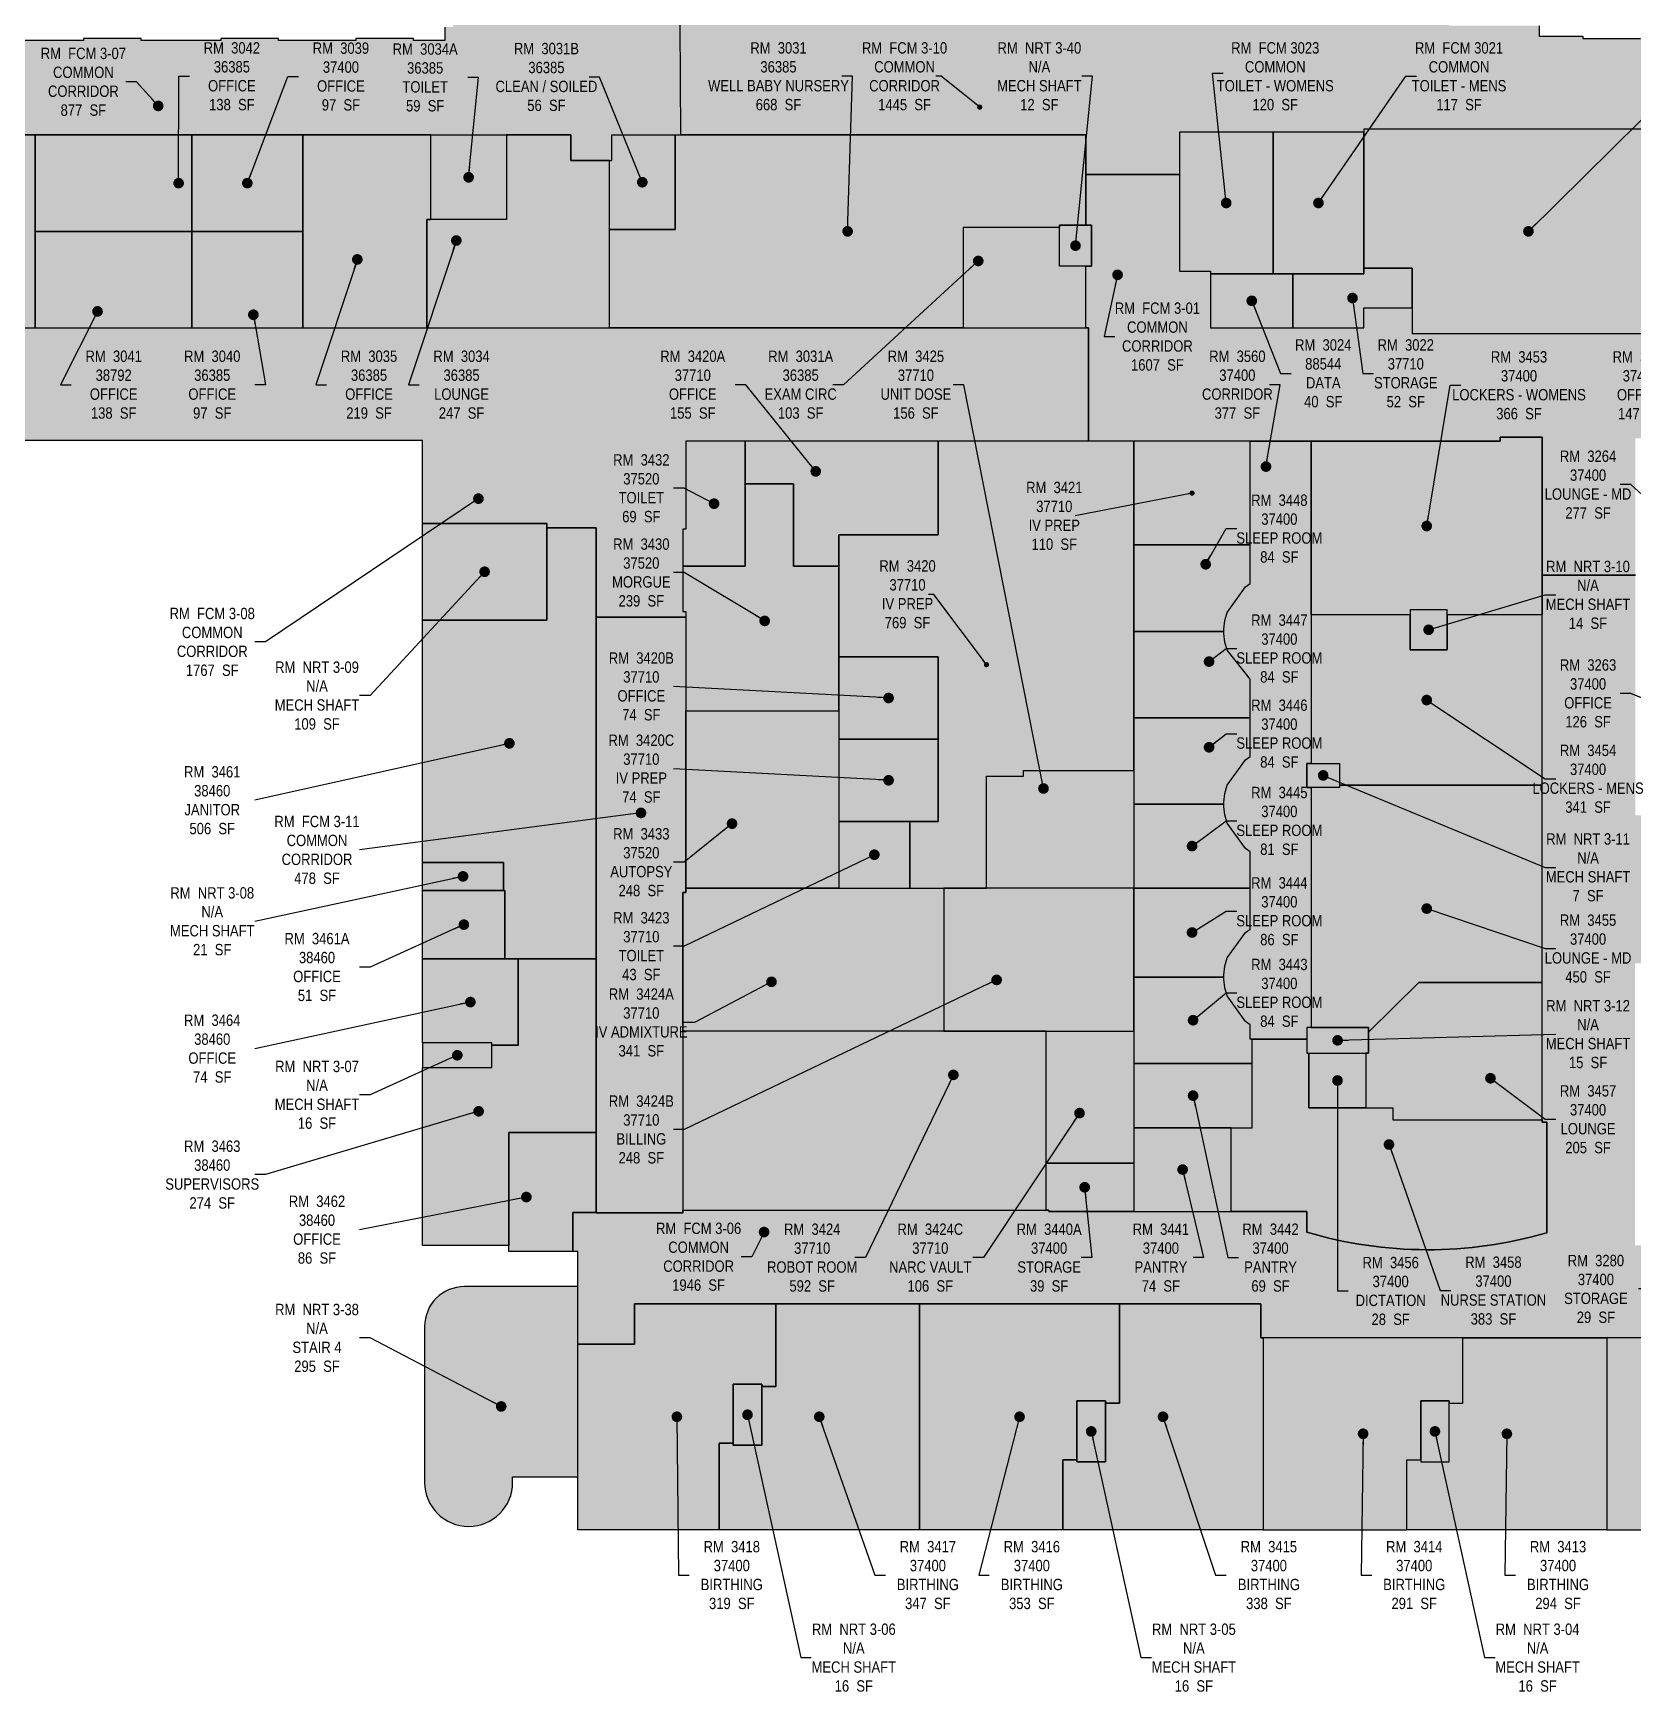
# Model space of a CAD drawing. Header units: inches. Extents: x 276 to 7811, y 1528 to 4873.
# Drawn here: x 4022 to 5854, y 1528 to 3428 of the extents above; entities that cross this region are included whole.
import ezdxf

# ---------------------------------------------------------------- set-up
doc = ezdxf.new("R2010")
doc.units = ezdxf.units.IN
doc.header["$MEASUREMENT"] = 0
for name, color, linetype in [('0-LABEL', 3, 'Continuous'), ('1-NRT', 200, 'Continuous'), ('1-NRT-PTN', 253, 'Continuous'), ('3-FCM', 190, 'Continuous'), ('3-FCM-PTN', 9, 'Continuous'), ('4-OCC', 6, 'Continuous'), ('4-OCC-PTN', 95, 'Continuous')]:
    doc.layers.add(name, color=color, linetype=linetype)
doc.styles.add('ArialN', font='ARIALN.TTF')
doc.dimstyles.new('AB-195', dxfattribs={"dimscale": 195, "dimtxt": 0.070312, "dimasz": 0.0625, "dimexe": 0.0625, "dimexo": 0.125, "dimgap": 0.25, "dimtad": 0, "dimdec": 4, "dimrnd": 0.0625, "dimzin": 0, "dimdsep": 46, "dimlunit": 4, "dimtxsty": 'ArialN', "dimblk": 'ARCHTICK', "dimcen": 0.0625, "dimclrd": 256, "dimclre": 256, "dimclrt": 256, "dimadec": 0, "dimazin": 0, "dimtfac": 1, "dimtdec": 4, "dimtofl": 0, "dimtmove": 2, "dimatfit": 3, "dimldrblk": 'DOT', "dimfxl": 0, "dimfrac": 2, "dimtolj": 1, "dimtzin": 0, "dimlwd": -1, "dimlwe": -1, "dimarcsym": 0})

# ---------------------------------------------------------------- blocks, each defined once
blk = doc.blocks.new('_ArchTick')
at = {"const_width": 0.15}
blk.add_lwpolyline([(-0.5, -0.5), (0.5, 0.5)], dxfattribs=at)
blk = doc.blocks.new('_Dot')
at = {"lineweight": -2}
blk.add_line((-0.5, 0), (-1, 0), dxfattribs=at)
at = {"const_width": 0.5}
blk.add_lwpolyline([(-0.25, 0, 1), (0.25, 0, 1)], format="xyb", close=True, dxfattribs=at)

msp = doc.modelspace()

# ---------------------------------------------------------------- hatches: boundary and pattern name
at = {"layer": '1-NRT-PTN'}
for points in [[(5923.3, 3084), (5923.3, 3318), (5546.3, 3318), (5546.3, 3158.7), (5601.5, 3158.7), (5601.5, 3084)], [(5197.8, 3208), (5234.3, 3208), (5234.3, 3161.1), (5197.8, 3161.1)], [(4468.2, 2866.2), (4610.3, 2866.2), (4610.3, 2755.7), (4468.2, 2755.7)], [(5641.7, 2721.5), (5641.7, 2767.5), (5599.2, 2767.5), (5599.2, 2721.5)], [(5480.9, 2591.5), (5518.4, 2591.5), (5518.4, 2564), (5480.9, 2564)], [(4468.2, 2478), (4560.8, 2478), (4560.8, 2446), (4468.2, 2446), (4468.2, 2473.8)], [(5519.6, 2289), (5480.9, 2289), (5480.9, 2259.4), (5551.5, 2259.4), (5551.5, 2289)], [(4547.5, 2243), (4547.5, 2271.2), (4468.2, 2271.2), (4468.2, 2243)], [(4824, 1875.2), (4824, 1880.2), (4856.7, 1880.2), (4856.7, 1810.2), (4824, 1810.2)], [(5250.4, 1807), (5250.4, 1791.1), (5217.7, 1791.1), (5217.7, 1861.1), (5250.4, 1861.1)], [(5644.1, 1826.1), (5644.1, 1861.1), (5611.4, 1861.1), (5611.4, 1791.1), (5644.1, 1791.1)]]:
    msp.add_hatch(color=256, dxfattribs=at).paths.add_polyline_path(points)
h = msp.add_hatch(color=256, dxfattribs=at)
edge = h.paths.add_edge_path()
edge.add_line((4646, 1774.2), (4646, 1992))
edge.add_line((4646, 1992), (4516, 1992))
edge.add_arc((4516, 1946.5), 45.5, 90, 180)
edge.add_line((4470.5, 1946.5), (4470.5, 1767.7))
edge.add_arc((4520.9, 1767.7), 50.4, 180, 360)
edge.add_line((4571.3, 1767.7), (4571.3, 1774.2))
edge.add_line((4571.3, 1774.2), (4646, 1774.2))
at = {"layer": '3-FCM-PTN'}
for points in [[(6175.2, 3424.5), (6211, 3424.5), (6211, 3318), (6105.3, 3318), (6105.3, 3273.2), (6025.8, 3273.2), (6025.8, 3188), (5923.3, 3188), (5923.3, 3318), (5546.3, 3318), (5546.3, 3314.7), (5335, 3314.7), (5335, 3266), (5227.8, 3266), (5227.8, 3311.5), (4763.8, 3311.5), (4763, 3438.2), (4811.8, 3438.2), (4811.8, 3448), (4915.8, 3448), (4915.8, 3490.2), (5026.3, 3490.2), (5026.3, 3444.7), (5227.8, 3444.7), (5227.8, 3490.2), (5338.3, 3490.2), (5338.3, 3448), (5442.3, 3448), (5442.3, 3438.2), (5643.8, 3438.2), (5643.8, 3436.5), (5747.2, 3436.5), (5747.2, 3424.5), (5797.2, 3424.5), (5797.2, 3422), (5863.2, 3422), (5863.2, 3424.5), (5951.8, 3424.5), (5951.8, 3422), (6017.8, 3422), (6017.8, 3424.5), (6109.2, 3424.5), (6109.3, 3422), (6175.2, 3422), (6175.2, 3424.5)], [(4457.8, 3419.5), (4457.8, 3422), (4391.8, 3422), (4391.8, 3419.5), (4303.2, 3419.5), (4303.2, 3422), (4237.2, 3422), (4237.2, 3419.5), (4145.8, 3419.5), (4145.8, 3422), (4079.8, 3422), (4079.8, 3419.5), (3991.2, 3419.5), (3991.2, 3422), (3925.2, 3422), (3925.2, 3419.5), (3888.4, 3419.5), (3888.4, 3435), (3687, 3435), (3687, 3318), (3758.8, 3318), (3758.8, 3311.5), (4637.9, 3311.5), (4637.9, 3282.2), (4685, 3282.2), (4685, 3311.5), (4763.8, 3311.5), (4763, 3438.2), (4644.5, 3438.2), (4644.5, 3440.5), (4503, 3440.5), (4503, 3435), (4493.6, 3435), (4493.6, 3419.5), (4457.8, 3419.5)], [(5442.3, 3314.7), (5335, 3314.7), (5335, 3155.5), (5370.8, 3155.5), (5370.8, 3152.2), (5442.3, 3152.2)], [(5546.3, 3314.7), (5442.3, 3314.7), (5442.3, 3152.2), (5465, 3152.2), (5546.3, 3152.2)], [(5415.9, 2960.5), (5231, 2960.5), (5231, 3090.5), (5227.8, 3090.5), (5227.8, 3161.1), (5234.3, 3161.1), (5234.3, 3208), (5227.8, 3208), (5227.8, 3266), (5335, 3266), (5335, 3155.5), (5370.8, 3155.5), (5370.8, 3090.5), (5546.3, 3090.5), (5546.3, 3113.2), (5601.5, 3113.2), (5601.5, 3084), (5923.3, 3084), (5923.3, 3188), (6025.8, 3188), (6025.8, 3162), (6027.3, 3162), (6027.3, 3090.5), (6063, 3090.5), (6063, 3084), (6235.3, 3084), (6235.3, 3090.5), (6316.5, 3090.5), (6316.5, 3134.5), (6418.5, 3134.5), (6418.5, 3139), (6526.3, 3139), (6526.3, 3090.5), (6608.2, 3090.5), (6608.2, 2963.7), (5857.3, 2963.7), (5857.3, 2807), (5750.7, 2807), (5750.7, 2965.2), (5702.3, 2965.2), (5702.3, 2960.5), (5485.9, 2960.5)], [(5465, 3152.2), (5465, 3090.5), (5546.3, 3090.5), (5546.3, 3113.2), (5601.5, 3113.2), (5601.5, 3158.7), (5546.3, 3158.7), (5546.3, 3152.2)], [(5370.8, 3152.2), (5370.8, 3090.5), (5465, 3090.5), (5465, 3152.2)], [(5231, 2960.5), (4769.5, 2960.5), (4769.5, 2859.7), (4766.2, 2859.7), (4766.2, 2765.5), (4769.5, 2765.5), (4769.5, 2759), (4667, 2759), (4667, 2861.2), (4610.3, 2861.2), (4610.3, 2866.2), (4468.2, 2866.2), (4468.2, 2961.5), (3710, 2961.5), (3710, 2980), (3697.5, 2980), (3697.5, 2983.2), (3557.3, 2983.2), (3557.3, 3103.5), (3710, 3103.5), (3710, 3084), (3758.8, 3084), (3758.8, 3090.5), (5231, 3090.5)], [(4766.2, 2076.5), (4667, 2076.5), (4667, 2759), (4769.5, 2759), (4769.5, 2443.7), (4766.2, 2443.7)]]:
    msp.add_hatch(color=256, dxfattribs=at).paths.add_polyline_path(points)
h = msp.add_hatch(color=256, dxfattribs=at)
edge = h.paths.add_edge_path()
edge.add_line((5755.7, 2053.8), (5755.7, 2180.4))
edge.add_line((5755.7, 2180.4), (5750.7, 2180.4))
edge.add_line((5750.7, 2180.4), (5750.7, 2807))
edge.add_line((5750.7, 2807), (5857.3, 2807))
edge.add_line((5857.3, 2807), (5857.3, 2532))
edge.add_line((5857.3, 2532), (5865.3, 2532))
edge.add_line((5865.3, 2532), (5865.3, 2471))
edge.add_line((5865.3, 2471), (6096.2, 2471))
edge.add_line((6096.2, 2471), (6096.3, 2362.5))
edge.add_line((6096.3, 2362.5), (5856.8, 2362.5))
edge.add_line((5856.8, 2362.5), (5856.8, 2039.2))
edge.add_line((5856.8, 2039.2), (6218.3, 2039.3))
edge.add_line((6218.3, 2039.3), (6218.3, 1933.2))
edge.add_line((6218.3, 1933.2), (5428.4, 1933.2))
edge.add_line((5428.4, 1933.2), (5428.4, 1972.2))
edge.add_line((5428.4, 1972.2), (4711, 1972.2))
edge.add_line((4711, 1972.2), (4711, 1926))
edge.add_line((4711, 1926), (4646, 1926))
edge.add_line((4646, 1926), (4646, 2032.4))
edge.add_line((4646, 2032.4), (4640.1, 2032.4))
edge.add_line((4640.1, 2032.4), (4640.1, 2077))
edge.add_line((4640.1, 2077), (4667, 2077))
edge.add_line((4667, 2077), (4667, 2076.5))
edge.add_line((4667, 2076.5), (4766.2, 2076.5))
edge.add_line((4766.2, 2076.5), (4766.2, 2079.7))
edge.add_line((4766.2, 2079.7), (5185.5, 2079.7))
edge.add_line((5185.5, 2079.7), (5185.5, 2078.2))
edge.add_line((5185.5, 2078.2), (5480.9, 2078.2))
edge.add_line((5480.9, 2078.2), (5480.9, 2054.4))
edge.add_arc((5619.4, 2520.2), 485.9, 253.4435, 286.2979)
at = {"layer": '4-OCC-PTN'}
for color, points in [(109, [(3758.8, 3311.5), (3758.8, 3090.5), (4022, 3090.5), (4024.5, 3090.5), (4024.5, 3311.5)]), (10, [(4024.5, 3201), (4200.8, 3201), (4204, 3201), (4204, 3311.5), (4024.5, 3311.5)]), (109, [(4330.8, 3201), (4330.8, 3311.5), (4204, 3311.5), (4204, 3201)]), (10, [(4473.1, 3214.4), (4477.4, 3214.4), (4477.4, 3311.5), (4330.8, 3311.5), (4330.8, 3090.5), (4473.1, 3090.5)]), (10, [(4682.3, 3203.1), (4682.3, 3282.2), (4637.9, 3282.2), (4637.9, 3311.5), (4564.4, 3311.5), (4564.4, 3214.4), (4477.4, 3214.4), (4473.1, 3214.4), (4473.1, 3090.5), (4682.3, 3090.5)]), (10, [(4564.4, 3311.5), (4477.4, 3311.5), (4477.4, 3214.4), (4564.4, 3214.4)]), (10, [(5087.3, 3090.5), (4682.3, 3090.5), (4682.3, 3203.1), (4757.3, 3203.1), (4757.3, 3311.5), (5227.8, 3311.5), (5227.8, 3208), (5197.8, 3208), (5197.8, 3205.6), (5087.3, 3205.6)]), (10, [(4757.3, 3311.5), (4685, 3311.5), (4685, 3282.2), (4682.3, 3282.2), (4682.3, 3203.1), (4757.3, 3203.1)]), (160, [(4024.5, 3090.5), (4204, 3090.5), (4204, 3201), (4024.5, 3201)]), (10, [(4204, 3090.5), (4327.5, 3090.5), (4330.8, 3090.5), (4330.8, 3201), (4204, 3201)]), (10, [(5155.8, 3205.6), (5089.8, 3205.6), (5087.3, 3205.6), (5087.3, 3090.5), (5227.8, 3090.5), (5227.8, 3161.1), (5197.8, 3161.1), (5197.8, 3205.6)]), (109, [(5750.7, 2761.5), (5641.7, 2761.5), (5641.7, 2767.5), (5599.2, 2767.5), (5599.2, 2761.5), (5485.9, 2761.5), (5485.9, 2960.5), (5702.3, 2960.5), (5702.3, 2965.2), (5750.7, 2965.2)]), (11, [(4837.8, 2911.7), (4837.8, 2960.5), (4769.5, 2960.5), (4769.5, 2859.7), (4766.2, 2859.7), (4766.2, 2817.5), (4837.8, 2817.5)]), (77, [(4837.8, 2960.5), (4837.8, 2911.7), (4893, 2911.7), (4893, 2817.5), (4945, 2817.5), (4945, 2853.2), (5058.8, 2853.2), (5058.8, 2960.5)]), (77, [(5114, 2577), (5156.3, 2577), (5156.3, 2583.2), (5283, 2583.2), (5283, 2960.5), (5058.8, 2960.5), (5058.8, 2856.5), (5058.8, 2853.2), (4948.3, 2853.2), (4945, 2853.2), (4945, 2716.7), (4945, 2713.5), (5058.8, 2713.5), (5058.8, 2528.2), (5058.8, 2525), (5029.5, 2525), (5026.3, 2525), (5026.3, 2448.6), (5114, 2448.6)]), (77, [(5283, 2960.5), (5283, 2841.7), (5415.9, 2841.7), (5415.9, 2960.5)]), (109, [(5485.9, 2960.5), (5485.9, 2591.5), (5480.9, 2591.5), (5480.9, 2564), (5485.9, 2564), (5485.9, 2289), (5480.9, 2289), (5480.9, 2275.4), (5415.9, 2275.4), (5415.9, 2292), (5410.6, 2295.8), (5389.6, 2325), (5387.1, 2334.5), (5386, 2344.2), (5386, 2349.2), (5387.1, 2359), (5389.6, 2368.5), (5410.6, 2397.7), (5415.9, 2401.5), (5415.9, 2490), (5410.6, 2493.8), (5389.6, 2523), (5387.1, 2532.5), (5386, 2542.2), (5386, 2547.2), (5387.1, 2557), (5389.6, 2566.5), (5410.8, 2595.6), (5415.9, 2599.5), (5415.9, 2688), (5389.6, 2721), (5387.1, 2730.5), (5386, 2740.2), (5386, 2745.2), (5387.1, 2755), (5389.6, 2764.5), (5410.6, 2793.7), (5415.9, 2797.5), (5415.9, 2960.5)]), (11, [(4837.8, 2817.5), (4766.2, 2817.5), (4766.2, 2765.5), (4769.5, 2765.5), (4769.5, 2651.7), (4945, 2651.7), (4945, 2814.2), (4945, 2817.5), (4896.3, 2817.5), (4893, 2817.5), (4893, 2908.5), (4893, 2911.7), (4837.8, 2911.7)]), (201, [(4610.3, 2861.2), (4667, 2861.2), (4667, 2370), (4667, 2367.5), (4565, 2367.5), (4562.5, 2367.5), (4562.5, 2446), (4560.8, 2446), (4560.8, 2478), (4468.2, 2478), (4468.2, 2755.7), (4610.3, 2755.7)]), (109, [(5415.9, 2841.7), (5283, 2841.7), (5283, 2742.7), (5386, 2742.7), (5386, 2745.2), (5387.1, 2755), (5389.6, 2764.5), (5410.6, 2793.7), (5415.9, 2797.5)]), (109, [(5518.4, 2566.5), (5750.7, 2566.5), (5750.7, 2761.5), (5641.7, 2761.5), (5641.7, 2721.5), (5599.2, 2721.5), (5599.2, 2761.5), (5485.9, 2761.5), (5485.9, 2591.5), (5518.4, 2591.5)]), (109, [(5386, 2742.7), (5283, 2742.7), (5283, 2643.7), (5415.9, 2643.7), (5415.9, 2688), (5412.1, 2692.8), (5389.6, 2721), (5387.1, 2730.5), (5386, 2740.2)]), (77, [(4948.3, 2619.2), (5058.8, 2619.2), (5058.8, 2713.5), (4945, 2713.5), (4945, 2619.2)]), (11, [(4769.5, 2651.7), (4945, 2651.7), (4945, 2448.6), (4769.5, 2448.6)]), (109, [(5415.9, 2643.7), (5283, 2643.7), (5283, 2544.7), (5386, 2544.7), (5386, 2547.2), (5387.1, 2557), (5389.6, 2566.5), (5410.8, 2595.6), (5415.9, 2599.5)]), (77, [(4945, 2619.2), (4945, 2525), (5058.8, 2525), (5058.8, 2619.2)]), (77, [(5114, 2448.6), (5114, 2577), (5156.3, 2577), (5156.3, 2583.2), (5283, 2583.2), (5283, 2448.6)]), (109, [(5485.9, 2289), (5551.5, 2289), (5551.5, 2283.7), (5609.1, 2340.5), (5750.7, 2340.5), (5750.7, 2566.5), (5518.4, 2566.5), (5518.4, 2564), (5485.9, 2564)]), (109, [(5386, 2544.7), (5283, 2544.7), (5283, 2448.6), (5415.9, 2448.6), (5415.9, 2490), (5410.6, 2493.8), (5389.6, 2523), (5387.1, 2532.5), (5386, 2542.2)]), (77, [(4945, 2525), (4945, 2448.6), (5026.3, 2448.6), (5026.3, 2525)]), (201, [(4562.5, 2367.5), (4468.2, 2367.5), (4468.2, 2446), (4562.5, 2446)]), (77, [(4766.2, 2284.5), (4766.2, 2443.7), (4769.5, 2443.7), (4769.5, 2448.6), (5065.3, 2448.6), (5065.3, 2284.5)]), (77, [(5283, 2448.6), (5065.3, 2448.6), (5065.3, 2284.5), (5283, 2284.5)]), (109, [(5415.9, 2448.6), (5283, 2448.6), (5283, 2346.7), (5386, 2346.7), (5386, 2349.2), (5387.1, 2359), (5389.6, 2368.5), (5410.6, 2397.7), (5415.9, 2401.5)]), (201, [(4577.5, 2365), (4577.5, 2271.2), (4577.5, 2268.5), (4547.5, 2268.5), (4547.5, 2271.2), (4468.2, 2271.2), (4468.2, 2367.5), (4577.5, 2367.5)]), (201, [(4567, 2039.2), (4468.2, 2039.2), (4468.2, 2243), (4547.5, 2243), (4547.5, 2268.5), (4577.5, 2268.5), (4577.5, 2367.5), (4667, 2367.5), (4667, 2168.5), (4567, 2168.5)]), (109, [(5386, 2346.7), (5283, 2346.7), (5283, 2247.7), (5418.4, 2247.7), (5418.4, 2275.4), (5415.9, 2275.4), (5415.9, 2292), (5410.6, 2295.8), (5389.6, 2325), (5387.1, 2334.5), (5386, 2344.2)]), (109, [(5551.5, 2283.7), (5551.5, 2259.4), (5548.7, 2259.4), (5548.7, 2197), (5579.4, 2197), (5579.4, 2182.9), (5750.7, 2182.9), (5750.7, 2340.5), (5609.1, 2340.5)]), (77, [(5182.3, 2284.5), (4766.2, 2284.5), (4766.2, 2079.7), (5182.3, 2079.7)]), (77, [(5182.3, 2133.4), (5182.3, 2281.2), (5182.3, 2284.5), (5283, 2284.5), (5283, 2133.4)]), (109, [(5755.7, 2180.4), (5750.7, 2180.4), (5750.7, 2182.9), (5579.4, 2182.9), (5579.4, 2197), (5548.7, 2197), (5483.4, 2197), (5483.4, 2259.4), (5480.9, 2259.4), (5480.9, 2275.4), (5418.4, 2275.4), (5418.4, 2247.7), (5418.4, 2173.9), (5394.4, 2173.9), (5394.4, 2078.2), (5480.9, 2078.2), (5480.9, 2054.4, 0.144345), (5755.7, 2053.8)]), (109, [(5418.4, 2247.7), (5283, 2247.7), (5283, 2173.9), (5418.4, 2173.9)]), (109, [(5548.7, 2259.4), (5483.4, 2259.4), (5483.4, 2197), (5548.7, 2197)]), (201, [(4640.1, 2032.4), (4567, 2032.4), (4567, 2168.5), (4667, 2168.5), (4667, 2077), (4640.1, 2077)]), (109, [(5394.4, 2173.9), (5283, 2173.9), (5283, 2078.2), (5394.4, 2078.2)]), (109, [(5182.3, 2133.4), (5182.3, 2079.7), (5185.5, 2079.7), (5185.5, 2078.2), (5283, 2078.2), (5283, 2133.4)]), (109, [(4872.8, 1972.2), (4872.8, 1880.2), (4872.8, 1877.7), (4856.7, 1877.7), (4856.7, 1880.2), (4824, 1880.2), (4824, 1815.2), (4824, 1812.7), (4807.8, 1812.7), (4807.8, 1713.5), (4646, 1713.5), (4646, 1926), (4711, 1926), (4711, 1972.2)]), (109, [(5037.2, 1972.2), (5037.2, 1713.5), (4807.8, 1713.5), (4807.8, 1812.7), (4824, 1812.7), (4824, 1810.2), (4856.7, 1810.2), (4856.7, 1877.7), (4872.8, 1877.7), (4872.8, 1972.2)]), (109, [(5266.5, 1972.2), (5266.5, 1861.1), (5266.5, 1858.6), (5250.4, 1858.6), (5250.4, 1861.1), (5217.7, 1861.1), (5217.7, 1796.1), (5217.7, 1793.6), (5201.5, 1793.6), (5201.5, 1713.5), (5037.2, 1713.5), (5037.2, 1972.2)]), (109, [(5428.4, 1972.2), (5428.4, 1933.2), (5430.9, 1933.2), (5430.9, 1713.5), (5201.5, 1713.5), (5201.5, 1793.6), (5217.7, 1793.6), (5217.7, 1791.1), (5250.4, 1791.1), (5250.4, 1858.6), (5266.5, 1858.6), (5266.5, 1972.2)]), (109, [(5595.6, 1791.1), (5595.6, 1793.6), (5611.4, 1793.6), (5611.4, 1861.1), (5644.1, 1861.1), (5644.1, 1858.6), (5659.8, 1858.6), (5659.8, 1933.2), (5430.9, 1933.2), (5430.9, 1713.5), (5595.6, 1713.5)]), (109, [(5824.6, 1933.2), (5824.6, 1713.5), (5595.6, 1713.5), (5595.6, 1793.6), (5611.4, 1793.6), (5611.4, 1791.1), (5644.1, 1791.1), (5644.1, 1858.6), (5659.8, 1858.6), (5659.8, 1933.2)]), (109, [(5989.3, 1791.1), (5989.3, 1793.6), (6005.1, 1793.6), (6005.1, 1861.1), (6037.8, 1861.1), (6037.8, 1858.6), (6053.5, 1858.6), (6053.5, 1933.2), (5824.6, 1933.2), (5824.6, 1713.5), (5989.3, 1713.5)])]:
    msp.add_hatch(color=color, dxfattribs=at).paths.add_polyline_path(points)

# ---------------------------------------------------------------- linework, layer by layer
at = {"layer": '1-NRT'}
for points in [[(5923.3, 3084), (5923.3, 3318), (5546.3, 3318), (5546.3, 3158.7), (5601.5, 3158.7), (5601.5, 3084)], [(5197.8, 3208), (5234.3, 3208), (5234.3, 3161.1), (5197.8, 3161.1)], [(4468.2, 2866.2), (4610.3, 2866.2), (4610.3, 2755.7), (4468.2, 2755.7), (4468.2, 2755.7), (4468.2, 2866.2)], [(5641.7, 2721.5), (5641.7, 2767.5), (5599.2, 2767.5), (5599.2, 2721.5)], [(5480.9, 2591.5), (5518.4, 2591.5), (5518.4, 2564), (5480.9, 2564)], [(4468.2, 2478), (4560.8, 2478), (4560.8, 2446), (4468.2, 2446), (4468.2, 2473.8)], [(5519.6, 2289), (5480.9, 2289), (5480.9, 2259.4), (5551.5, 2259.4), (5551.5, 2289)], [(4547.5, 2243), (4547.5, 2271.2), (4468.2, 2271.2), (4468.2, 2243)], [(4824, 1875.2), (4824, 1880.2), (4856.7, 1880.2), (4856.7, 1810.2), (4824, 1810.2)], [(5250.4, 1807), (5250.4, 1791.1), (5217.7, 1791.1), (5217.7, 1861.1), (5250.4, 1861.1)], [(5644.1, 1826.1), (5644.1, 1861.1), (5611.4, 1861.1), (5611.4, 1791.1), (5644.1, 1791.1)]]:
    msp.add_lwpolyline(points, close=True, dxfattribs=at)
msp.add_lwpolyline([(4646, 1774.2), (4646, 1992), (4516, 1992, 0.414214), (4470.5, 1946.5), (4470.5, 1767.7, 1), (4571.3, 1767.7), (4571.3, 1774.2), (4646, 1774.2)], format="xyb", dxfattribs=at)
at = {"layer": '3-FCM'}
for points in [[(3758.8, 3311.5), (4637.9, 3311.5), (4637.9, 3282.2), (4685, 3282.2), (4685, 3311.5), (4763.8, 3311.5), (4763, 3438.2)], [(4493.6, 3435), (4493.6, 3419.5), (4457.8, 3419.5), (4457.8, 3419.5), (4457.8, 3422), (4391.8, 3422), (4391.8, 3419.5), (4303.2, 3419.5), (4303.2, 3422), (4237.2, 3422), (4237.2, 3419.5), (4145.8, 3419.5), (4145.8, 3422), (4079.8, 3422), (4079.8, 3422), (4079.8, 3419.5), (3991.2, 3419.5)], [(5923.3, 3318), (5546.3, 3318), (5546.3, 3314.7), (5335, 3314.7), (5335, 3266), (5227.8, 3266), (5227.8, 3311.5), (4763.8, 3311.5), (4763, 3438.2)], [(5747.2, 3436.5), (5747.2, 3424.5), (5797.2, 3424.5), (5797.2, 3422), (5863.2, 3422)], [(5857.3, 2807), (5750.7, 2807), (5750.7, 2965.2), (5702.3, 2965.2), (5702.3, 2960.5), (5485.9, 2960.5), (5415.9, 2960.5), (5415.9, 2960.5), (5231, 2960.5), (5231, 3090.5), (5227.8, 3090.5), (5227.8, 3161.1), (5234.3, 3161.1), (5234.3, 3208), (5227.8, 3208), (5227.8, 3266), (5335, 3266), (5335, 3155.5), (5370.8, 3155.5), (5370.8, 3090.5), (5546.3, 3090.5), (5546.3, 3113.2), (5601.5, 3113.2), (5601.5, 3084), (5923.3, 3084)]]:
    msp.add_lwpolyline(points, dxfattribs=at)
for points in [[(5442.3, 3314.7), (5335, 3314.7), (5335, 3155.5), (5370.8, 3155.5), (5370.8, 3152.2), (5442.3, 3152.2), (5442.3, 3152.2), (5442.3, 3152.2)], [(5546.3, 3314.7), (5442.3, 3314.7), (5442.3, 3152.2), (5465, 3152.2), (5465, 3152.2), (5546.3, 3152.2)], [(5231, 2960.5), (4769.5, 2960.5), (4769.5, 2859.7), (4766.2, 2859.7), (4766.2, 2765.5), (4769.5, 2765.5), (4769.5, 2759), (4667, 2759), (4667, 2861.2), (4610.3, 2861.2), (4610.3, 2866.2), (4468.2, 2866.2), (4468.2, 2961.5), (3710, 2961.5), (3710, 2980), (3697.5, 2980), (3697.5, 2983.2), (3557.3, 2983.2), (3557.3, 3103.5), (3710, 3103.5), (3710, 3084), (3758.8, 3084), (3758.8, 3090.5), (5231, 3090.5)], [(4766.2, 2076.5), (4667, 2076.5), (4667, 2759), (4769.5, 2759), (4769.5, 2443.7), (4766.2, 2443.7)]]:
    msp.add_lwpolyline(points, close=True, dxfattribs=at)
msp.add_lwpolyline([(6218.3, 1933.2), (5428.4, 1933.2), (5428.4, 1972.2), (4711, 1972.2), (4711, 1926), (4646, 1926), (4646, 2032.4), (4640.1, 2032.4), (4640.1, 2077), (4667, 2077), (4667, 2076.5), (4766.2, 2076.5), (4766.2, 2079.7), (5185.5, 2079.7), (5185.5, 2078.2), (5480.9, 2078.2), (5480.9, 2054.4, 0.144345), (5755.7, 2053.8), (5755.7, 2180.4), (5750.7, 2180.4), (5750.7, 2807), (5857.3, 2807)], format="xyb", dxfattribs=at)
at = {"layer": '4-OCC'}
for points in [[(3758.8, 3311.5), (3758.8, 3090.5), (4022, 3090.5), (4024.5, 3090.5), (4024.5, 3311.5)], [(4024.5, 3201), (4200.8, 3201), (4204, 3201), (4204, 3311.5), (4024.5, 3311.5)], [(4330.8, 3201), (4330.8, 3311.5), (4204, 3311.5), (4204, 3201)], [(4473.1, 3090.5), (4473.1, 3214.4), (4477.4, 3214.4), (4477.4, 3311.5), (4330.8, 3311.5), (4330.8, 3090.5)], [(4682.3, 3101), (4682.3, 3282.2), (4637.9, 3282.2), (4637.9, 3311.5), (4564.4, 3311.5), (4564.4, 3218.2), (4564.4, 3214.4), (4473.1, 3214.4), (4473.1, 3090.5), (4682.3, 3090.5)], [(4477.4, 3214.4), (4477.4, 3311.5), (4564.4, 3311.5), (4564.4, 3214.4)], [(4682.3, 3282.2), (4685, 3282.2), (4685, 3311.5), (4757.3, 3311.5), (4757.3, 3205.6), (4757.3, 3203.1), (4682.3, 3203.1), (4682.3, 3282.2)], [(5087.3, 3090.5), (4682.3, 3090.5), (4682.3, 3203.1), (4757.3, 3203.1), (4757.3, 3311.5), (5227.8, 3311.5), (5227.8, 3208), (5197.8, 3208), (5197.8, 3205.6), (5087.3, 3205.6), (5087.3, 3090.5)], [(4024.5, 3090.5), (4204, 3090.5), (4204, 3201), (4024.5, 3201)], [(4204, 3090.5), (4327.5, 3090.5), (4330.8, 3090.5), (4330.8, 3201), (4204, 3201)], [(5155.8, 3205.6), (5089.8, 3205.6), (5087.3, 3205.6), (5087.3, 3090.5), (5227.8, 3090.5), (5227.8, 3161.1), (5197.8, 3161.1), (5197.8, 3205.6)], [(5370.8, 3152.2), (5370.8, 3090.5), (5465, 3090.5), (5465, 3152.2)], [(5750.7, 2761.5), (5641.7, 2761.5), (5641.7, 2767.5), (5599.2, 2767.5), (5599.2, 2761.5), (5485.9, 2761.5), (5485.9, 2960.5), (5702.3, 2960.5), (5702.3, 2965.2), (5750.7, 2965.2)], [(4769.5, 2960.5), (4769.5, 2859.7), (4766.2, 2859.7), (4766.2, 2817.5), (4837.8, 2817.5), (4837.8, 2960.5)], [(4837.8, 2960.5), (4837.8, 2911.7), (4893, 2911.7), (4893, 2817.5), (4945, 2817.5), (4945, 2853.2), (5058.8, 2853.2), (5058.8, 2960.5)], [(5114, 2577), (5156.3, 2577), (5156.3, 2583.2), (5283, 2583.2), (5283, 2960.5), (5058.8, 2960.5), (5058.8, 2856.5), (5058.8, 2853.2), (4948.3, 2853.2), (4945, 2853.2), (4945, 2716.7), (4945, 2713.5), (5058.8, 2713.5), (5058.8, 2528.2), (5058.8, 2525), (5029.5, 2525), (5026.3, 2525), (5026.3, 2448.6), (5114, 2448.6)], [(5283, 2960.5), (5283, 2841.7), (5415.9, 2841.7), (5415.9, 2960.5)], [(5485.9, 2960.5), (5485.9, 2591.5), (5480.9, 2591.5), (5480.9, 2564), (5485.9, 2564), (5485.9, 2289), (5480.9, 2289), (5480.9, 2275.4), (5415.9, 2275.4), (5415.9, 2292), (5410.6, 2295.8), (5389.6, 2325), (5387.1, 2334.5), (5386, 2344.2), (5386, 2349.2), (5387.1, 2359), (5389.6, 2368.5), (5410.6, 2397.7), (5415.9, 2401.5), (5415.9, 2490), (5410.6, 2493.8), (5389.6, 2523), (5387.1, 2532.5), (5386, 2542.2), (5386, 2547.2), (5387.1, 2557), (5389.6, 2566.5), (5410.8, 2595.6), (5415.9, 2599.5), (5415.9, 2688), (5389.6, 2721), (5387.1, 2730.5), (5386, 2740.2), (5386, 2745.2), (5387.1, 2755), (5389.6, 2764.5), (5410.6, 2793.7), (5415.9, 2797.5), (5415.9, 2960.5)], [(4837.8, 2817.5), (4766.2, 2817.5), (4766.2, 2765.5), (4769.5, 2765.5), (4769.5, 2651.7), (4945, 2651.7), (4945, 2814.2), (4945, 2817.5), (4896.3, 2817.5), (4893, 2817.5), (4893, 2908.5), (4893, 2911.7), (4837.8, 2911.7), (4837.8, 2817.5)], [(4610.3, 2861.2), (4667, 2861.2), (4667, 2370), (4667, 2367.5), (4565, 2367.5), (4562.5, 2367.5), (4562.5, 2446), (4560.8, 2446), (4560.8, 2478), (4468.2, 2478), (4468.2, 2755.7), (4610.3, 2755.7)], [(5415.9, 2841.7), (5283, 2841.7), (5283, 2742.7), (5386, 2742.7), (5386, 2745.2), (5387.1, 2755), (5389.6, 2764.5), (5410.6, 2793.7), (5415.9, 2797.5)], [(5518.4, 2566.5), (5750.7, 2566.5), (5750.7, 2761.5), (5641.7, 2761.5), (5641.7, 2721.5), (5599.2, 2721.5), (5599.2, 2761.5), (5485.9, 2761.5), (5485.9, 2591.5), (5518.4, 2591.5)], [(4948.3, 2619.2), (5058.8, 2619.2), (5058.8, 2713.5), (4945, 2713.5), (4945, 2619.2)], [(4769.5, 2651.7), (4945, 2651.7), (4945, 2448.6), (4769.5, 2448.6)], [(5415.9, 2643.7), (5283, 2643.7), (5283, 2544.7), (5386, 2544.7), (5386, 2547.2), (5387.1, 2557), (5389.6, 2566.5), (5410.8, 2595.6), (5415.9, 2599.5)], [(4945, 2619.2), (4945, 2525), (5058.8, 2525), (5058.8, 2619.2)], [(5114, 2448.6), (5114, 2577), (5156.3, 2577), (5156.3, 2583.2), (5283, 2583.2), (5283, 2448.6)], [(5485.9, 2289), (5551.5, 2289), (5551.5, 2283.7), (5609.1, 2340.5), (5750.7, 2340.5), (5750.7, 2566.5), (5518.4, 2566.5), (5518.4, 2564), (5485.9, 2564), (5485.9, 2289)], [(4945, 2525), (4945, 2448.6), (5026.3, 2448.6), (5026.3, 2525)], [(4562.5, 2367.5), (4468.2, 2367.5), (4468.2, 2446), (4562.5, 2446)], [(4766.2, 2284.5), (4766.2, 2443.7), (4769.5, 2443.7), (4769.5, 2448.6), (5065.3, 2448.6), (5065.3, 2284.5)], [(5283, 2448.6), (5065.3, 2448.6), (5065.3, 2284.5), (5283, 2284.5)], [(5415.9, 2448.6), (5283, 2448.6), (5283, 2346.7), (5386, 2346.7), (5386, 2349.2), (5387.1, 2359), (5389.6, 2368.5), (5410.6, 2397.7), (5415.9, 2401.5)], [(4577.5, 2365), (4577.5, 2271.2), (4577.5, 2268.5), (4547.5, 2268.5), (4547.5, 2271.2), (4468.2, 2271.2), (4468.2, 2367.5), (4577.5, 2367.5)], [(4567, 2039.2), (4468.2, 2039.2), (4468.2, 2243), (4547.5, 2243), (4547.5, 2268.5), (4577.5, 2268.5), (4577.5, 2367.5), (4667, 2367.5), (4667, 2168.5), (4567, 2168.5)], [(5182.3, 2284.5), (4766.2, 2284.5), (4766.2, 2079.7), (5182.3, 2079.7)], [(5182.3, 2133.4), (5182.3, 2281.2), (5182.3, 2284.5), (5283, 2284.5), (5283, 2133.4)], [(5418.4, 2247.7), (5283, 2247.7), (5283, 2173.9), (5418.4, 2173.9)], [(5548.7, 2259.4), (5548.7, 2197), (5483.4, 2197), (5483.4, 2259.4)], [(4640.1, 2032.4), (4567, 2032.4), (4567, 2168.5), (4667, 2168.5), (4667, 2077), (4640.1, 2077)], [(5394.4, 2173.9), (5283, 2173.9), (5283, 2078.2), (5394.4, 2078.2)], [(4872.8, 1972.2), (4872.8, 1880.2), (4872.8, 1877.7), (4856.7, 1877.7), (4856.7, 1880.2), (4824, 1880.2), (4824, 1815.2), (4824, 1812.7), (4807.8, 1812.7), (4807.8, 1713.5), (4646, 1713.5), (4646, 1926), (4711, 1926), (4711, 1972.2)], [(5037.2, 1972.2), (5037.2, 1713.5), (4807.8, 1713.5), (4807.8, 1812.7), (4824, 1812.7), (4824, 1810.2), (4856.7, 1810.2), (4856.7, 1877.7), (4872.8, 1877.7), (4872.8, 1972.2)], [(5266.5, 1972.2), (5266.5, 1861.1), (5266.5, 1858.6), (5250.4, 1858.6), (5250.4, 1861.1), (5217.7, 1861.1), (5217.7, 1796.1), (5217.7, 1793.6), (5201.5, 1793.6), (5201.5, 1713.5), (5037.2, 1713.5), (5037.2, 1972.2), (5037.2, 1972.2), (5037.2, 1972.2)], [(5428.4, 1972.2), (5428.4, 1933.2), (5430.9, 1933.2), (5430.9, 1713.5), (5201.5, 1713.5), (5201.5, 1793.6), (5217.7, 1793.6), (5217.7, 1791.1), (5250.4, 1791.1), (5250.4, 1858.6), (5266.5, 1858.6), (5266.5, 1972.2)], [(5595.6, 1791.1), (5595.6, 1793.6), (5611.4, 1793.6), (5611.4, 1861.1), (5644.1, 1861.1), (5644.1, 1858.6), (5659.8, 1858.6), (5659.8, 1933.2), (5430.9, 1933.2), (5430.9, 1713.5), (5595.6, 1713.5)], [(5824.6, 1933.2), (5824.6, 1713.5), (5595.6, 1713.5), (5595.6, 1793.6), (5611.4, 1793.6), (5611.4, 1791.1), (5644.1, 1791.1), (5644.1, 1858.6), (5659.8, 1858.6), (5659.8, 1933.2)], [(5989.3, 1791.1), (5989.3, 1793.6), (6005.1, 1793.6), (6005.1, 1861.1), (6037.8, 1861.1), (6037.8, 1858.6), (6053.5, 1858.6), (6053.5, 1933.2), (5824.6, 1933.2), (5824.6, 1713.5), (5989.3, 1713.5)]]:
    msp.add_lwpolyline(points, close=True, dxfattribs=at)
for points in [[(5465, 3152.2), (5465, 3090.5), (5546.3, 3090.5), (5546.3, 3113.2), (5601.5, 3113.2), (5601.5, 3158.7), (5546.3, 3158.7), (5546.3, 3152.2), (5465, 3152.2)], [(5386, 2742.7), (5283, 2742.7), (5283, 2643.7), (5415.9, 2643.7), (5415.9, 2688), (5412.1, 2692.8), (5389.6, 2721), (5387.1, 2730.5), (5386, 2740.2), (5386, 2742.7)], [(5386, 2544.7), (5283, 2544.7), (5283, 2448.6), (5415.9, 2448.6), (5415.9, 2490), (5410.6, 2493.8), (5389.6, 2523), (5387.1, 2532.5), (5386, 2542.2), (5386, 2544.7)], [(5386, 2346.7), (5283, 2346.7), (5283, 2247.7), (5418.4, 2247.7), (5418.4, 2275.4), (5415.9, 2275.4), (5415.9, 2292), (5410.6, 2295.8), (5389.6, 2325), (5387.1, 2334.5), (5386, 2344.2), (5386, 2346.7)], [(5551.5, 2283.7), (5551.5, 2259.4), (5548.7, 2259.4), (5548.7, 2197), (5579.4, 2197), (5579.4, 2182.9), (5750.7, 2182.9), (5750.7, 2340.5), (5609.1, 2340.5), (5551.5, 2283.7)], [(5283, 2078.2), (5185.5, 2078.2), (5185.5, 2079.7), (5182.3, 2079.7), (5182.3, 2133.4), (5283, 2133.4), (5283, 2078.2)]]:
    msp.add_lwpolyline(points, dxfattribs=at)
msp.add_lwpolyline([(5480.9, 2259.4), (5483.4, 2259.4), (5483.4, 2197), (5579.4, 2197), (5579.4, 2182.9), (5750.7, 2182.9), (5750.7, 2180.4), (5755.7, 2180.4), (5755.7, 2053.8, -0.144345), (5480.9, 2054.4), (5480.9, 2078.2), (5394.4, 2078.2), (5394.4, 2173.9), (5418.4, 2173.9), (5418.4, 2275.4), (5480.9, 2275.4)], format="xyb", close=True, dxfattribs=at)

# ---------------------------------------------------------------- texts
at = {"layer": '0-LABEL', "char_height": 13, "attachment_point": 5, "style": 'ArialN'}
for s, insert in [('RM  FCM 3-07\\PCOMMON\\PCORRIDOR\\P877  SF', (4079.6, 3372.3)), ('RM  3042\\P36385\\POFFICE\\P138  SF', (4249.7, 3378.6)), ('RM  3039\\P37400\\POFFICE\\P97  SF', (4374.6, 3378.3)), ('RM  3034A\\P36385\\PTOILET\\P59  SF', (4471.1, 3377.3)), ('RM  3031B\\P36385\\PCLEAN / SOILED\\P56  SF', (4610, 3377.8)), ('RM  3031\\P36385\\PWELL BABY NURSERY\\P668  SF', (4875.8, 3378.6)), ('RM  FCM 3-10\\PCOMMON\\PCORRIDOR\\P1445  SF', (5020.2, 3378.6)), ('RM  NRT 3-40\\PN/A\\PMECH SHAFT\\P12  SF', (5174.6, 3378.6)), ('RM  FCM 3023\\PCOMMON\\PTOILET - WOMENS\\P120  SF', (5444.8, 3378.6)), ('RM  FCM 3021\\PCOMMON\\PTOILET - MENS\\P117  SF', (5655.3, 3378.6)), ('RM  FCM 3-01\\PCOMMON\\PCORRIDOR\\P1607  SF', (5309.8, 3080.4)), ('RM  3041\\P38792\\POFFICE\\P138  SF', (4114.3, 3025.3)), ('RM  3040\\P36385\\POFFICE\\P97  SF', (4227.2, 3025.3)), ('RM  3035\\P36385\\POFFICE\\P219  SF', (4406.8, 3025.3)), ('RM  3034\\P36385\\PLOUNGE\\P247  SF', (4512.8, 3025.3)), ('RM  3420A\\P37710\\POFFICE\\P155  SF', (4777.6, 3025.3)), ('RM  3031A\\P36385\\PEXAM CIRC\\P103  SF', (4901.2, 3025.3)), ('RM  3425\\P37710\\PUNIT DOSE\\P156  SF', (5033.2, 3025.3)), ('RM  3560\\P37400\\PCORRIDOR\\P377  SF', (5401.4, 3025.3)), ('RM  3024\\P88544\\PDATA\\P40  SF', (5499.8, 3038.3)), ('RM  3022\\P37710\\PSTORAGE\\P52  SF', (5594.3, 3038.3)), ('RM  3453\\P37400\\PLOCKERS - WOMENS\\P366  SF', (5724, 3024.6)), ('RM  3267\\P37400\\POFFICE\\P147  SF', (5863.5, 3024.6)), ('RM  3432\\P37520\\PTOILET\\P69  SF', (4718.7, 2906.6)), ('RM  3264\\P37400\\PLOUNGE - MD\\P277  SF', (5803.1, 2910.8)), ('RM  3421\\P37710\\PIV PREP\\P110  SF', (5191.7, 2875)), ('RM  3448\\P37400\\PSLEEP ROOM\\P84  SF', (5449.5, 2860.4)), ('RM  3430\\P37520\\PMORGUE\\P239  SF', (4718.7, 2810.1)), ('RM  3420\\P37710\\PIV PREP\\P769  SF', (5023.6, 2785.1)), ('RM  NRT 3-10\\PN/A\\PMECH SHAFT\\P14  SF', (5803, 2784.5)), ('RM  FCM 3-08\\PCOMMON\\PCORRIDOR\\P1767  SF', (4227.2, 2730.6)), ('RM  3447\\P37400\\PSLEEP ROOM\\P84  SF', (5449.5, 2723)), ('RM  3420B\\P37710\\POFFICE\\P74  SF', (4718.7, 2679.6)), ('RM  NRT 3-09\\PN/A\\PMECH SHAFT\\P109  SF', (4347.2, 2669.1)), ('RM  3263\\P37400\\POFFICE\\P126  SF', (5803.1, 2671.6)), ('RM  3446\\P37400\\PSLEEP ROOM\\P84  SF', (5449.5, 2625.5)), ('RM  3420C\\P37710\\PIV PREP\\P74  SF', (4718.7, 2585.4)), ('RM  3454\\P37400\\PLOCKERS - MENS\\P341  SF', (5803.1, 2573.8)), ('RM  3461\\P38460\\PJANITOR\\P506  SF', (4227.2, 2549.2)), ('RM  3445\\P37400\\PSLEEP ROOM\\P81  SF', (5449.5, 2525.5)), ('RM  FCM 3-11\\PCOMMON\\PCORRIDOR\\P478  SF', (4347.2, 2492.3)), ('RM  3433\\P37520\\PAUTOPSY\\P248  SF', (4718.7, 2478.2)), ('RM  NRT 3-11\\PN/A\\PMECH SHAFT\\P7  SF', (5803.1, 2472.3)), ('RM  3444\\P37400\\PSLEEP ROOM\\P86  SF', (5449.5, 2422)), ('RM  NRT 3-08\\PN/A\\PMECH SHAFT\\P21  SF', (4227.2, 2410.5)), ('RM  3423\\P37710\\PTOILET\\P43  SF', (4718.7, 2382)), ('RM  3455\\P37400\\PLOUNGE - MD\\P450  SF', (5803.1, 2379.3)), ('RM  3461A\\P38460\\POFFICE\\P51  SF', (4347.2, 2358.1)), ('RM  3443\\P37400\\PSLEEP ROOM\\P84  SF', (5449.5, 2328.5)), ('RM  3424A\\P37710\\PIV ADMIXTURE\\P341  SF', (4718.7, 2294.6)), ('RM  NRT 3-12\\PN/A\\PMECH SHAFT\\P15  SF', (5803.1, 2281.2)), ('RM  3464\\P38460\\POFFICE\\P74  SF', (4227.2, 2264.6)), ('RM  NRT 3-07\\PN/A\\PMECH SHAFT\\P16  SF', (4347.2, 2211.7)), ('RM  3424B\\P37710\\PBILLING\\P248  SF', (4718.7, 2172)), ('RM  3457\\P37400\\PLOUNGE\\P205  SF', (5803.1, 2183.7)), ('RM  3463\\P38460\\PSUPERVISORS\\P274  SF', (4227.2, 2120.3)), ('RM  3462\\P38460\\POFFICE\\P86  SF', (4347.2, 2057.2)), ('RM  FCM 3-06\\PCOMMON\\PCORRIDOR\\P1946  SF', (4784.3, 2026.2)), ('RM  3424\\P37710\\PROBOT ROOM\\P592  SF', (4914.4, 2025.2)), ('RM  3424C\\P37710\\PNARC VAULT\\P106  SF', (5049.7, 2025.2)), ('RM  3440A\\P37400\\PSTORAGE\\P39  SF', (5185.8, 2025.2)), ('RM  3441\\P37400\\PPANTRY\\P74  SF', (5313.8, 2025.2)), ('RM  3442\\P37400\\PPANTRY\\P69  SF', (5439.4, 2025.2)), ('RM  3456\\P37400\\PDICTATION\\P28  SF', (5577, 1987)), ('RM  3458\\P37400\\PNURSE STATION\\P383  SF', (5694.7, 1987.4)), ('RM  3280\\P37400\\PSTORAGE\\P29  SF', (5812.1, 1989.3)), ('RM  NRT 3-38\\PN/A\\PSTAIR 4\\P295  SF', (4347.2, 1933.2)), ('RM  3418\\P37400\\PBIRTHING\\P319  SF', (4822.3, 1661.5)), ('RM  3417\\P37400\\PBIRTHING\\P347  SF', (5046.9, 1661.5)), ('RM  3416\\P37400\\PBIRTHING\\P353  SF', (5166, 1661.5)), ('RM  3415\\P37400\\PBIRTHING\\P338  SF', (5437.5, 1661.5)), ('RM  3414\\P37400\\PBIRTHING\\P291  SF', (5604, 1661.5)), ('RM  3413\\P37400\\PBIRTHING\\P294  SF', (5768.7, 1661.5)), ('RM  NRT 3-06\\PN/A\\PMECH SHAFT\\P16  SF', (4962.1, 1566.9)), ('RM  NRT 3-05\\PN/A\\PMECH SHAFT\\P16  SF', (5351.6, 1566.9)), ('RM  NRT 3-04\\PN/A\\PMECH SHAFT\\P16  SF', (5745.3, 1566.9))]:
    msp.add_mtext(s, dxfattribs=dict(at, insert=insert))

# ---------------------------------------------------------------- leaders
at = {"layer": '0-LABEL', "annotation_type": 0, "has_hookline": 1}
for points, hookline_direction, text_width in [([(4165.3, 3344.7), (4140.6, 3372.3), (4128.4, 3372.3)], 1, 95.8), ([(4188.7, 3256.2), (4188.8, 3378.6), (4201, 3378.6)], 0, 62.6), ([(4267.4, 3256.2), (4313.7, 3378.3), (4325.9, 3378.3)], 0, 62.7), ([(4520.9, 3262.9), (4532, 3377.3), (4519.8, 3377.3)], 1, 73.4), ([(4719.8, 3257.3), (4670.9, 3377.8), (4658.8, 3377.8)], 1, 115.2), ([(4955, 3201), (4960.4, 3378.6), (4948.2, 3378.6)], 1, 161), ([(5216, 3184.6), (5235.5, 3378.6), (5223.3, 3378.6)], 1, 95.4), ([(5388.6, 3233.5), (5372.9, 3382.4), (5385, 3382.4)], 0, 132.9), ([(5494.3, 3233.5), (5594.4, 3378.6), (5606.6, 3378.6)], 0, 107.3), ([(5734.8, 3201), (5914.5, 3378.6), (5926.7, 3378.6)], 0, 99.8), ([(4506.8, 3190.5), (4451.9, 3025.3), (4464.1, 3025.3)], 0, 62.7), ([(4393.4, 3168.8), (4345.8, 3025.3), (4358, 3025.3)], 0, 62.8), ([(5104.6, 3167.1), (4950.2, 3025.3), (4938, 3025.3)], 1, 80.9), ([(5264.2, 3151.2), (5248.9, 3080.4), (5261.1, 3080.4)], 0, 93.7), ([(5417.9, 3121.4), (5450.8, 3038.3), (5463, 3038.3)], 0, 62.7), ([(5533.3, 3124.6), (5545.3, 3038.3), (5557.5, 3038.3)], 0, 71.3), ([(4095.8, 3109.3), (4053.4, 3025.3), (4065.6, 3025.3)], 0, 60.7), ([(4274.3, 3105.5), (4288.2, 3025.3), (4276, 3025.3)], 1, 62.7), ([(4918.5, 2926), (4838.5, 3025.3), (4826.3, 3025.3)], 1, 73.4), ([(5179.3, 2562.7), (5088.1, 3025.3), (5075.9, 3025.3)], 1, 79.1), ([(5434.2, 2931.5), (5450.3, 3025.3), (5438.2, 3025.3)], 1, 80.1), ([(5618.3, 2863.4), (5645.3, 3024.6), (5657.5, 3024.6)], 0, 151.2), ([(5935.7, 2918.2), (5906.3, 3024.6), (5894.1, 3024.6)], 1, 62.7), ([(5986.1, 2788.2), (5852, 2910.8), (5839.8, 2910.8)], 1, 97.4), ([(4532.1, 2894.8), (4288.2, 2730.6), (4276, 2730.6)], 1, 95.8), ([(4802, 2889), (4767.7, 2906.6), (4755.5, 2906.6)], 1, 62.6), ([(5365.1, 2819.6), (5388.6, 2860.4), (5400.8, 2860.4)], 0, 96.7), ([(4539.2, 2811), (4408.2, 2669.1), (4396, 2669.1)], 1, 95.4), ([(4860, 2754.7), (4767.7, 2810.1), (4755.5, 2810.1)], 1, 65.1), ([(5620.5, 2744.5), (5754.1, 2784.5), (5766.3, 2784.5)], 0, 95.4), ([(5369, 2708.1), (5388.6, 2723), (5400.8, 2723)], 0, 96.7), ([(5001.9, 2666.4), (4755.5, 2679.6)], 1, 72.6), ([(5618.3, 2664), (5754.1, 2573.8), (5766.3, 2573.8)], 0, 125.6), ([(5904.8, 2650.1), (5852, 2671.6), (5839.8, 2671.6)], 1, 62.7), ([(5369, 2609.9), (5388.6, 2625.5), (5400.8, 2625.5)], 0, 96.7), ([(4567.6, 2614.4), (4276, 2549.2)], 1, 63.1), ([(5001.9, 2572.1), (4755.5, 2585.4)], 1, 73.6), ([(5499.7, 2577.7), (5754.1, 2472.3), (5766.3, 2472.3)], 0, 95.4), ([(4718.3, 2534.7), (4396, 2492.3)], 1, 93.7), ([(4822.6, 2522.4), (4767.7, 2478.2), (4755.5, 2478.2)], 1, 71), ([(5349.5, 2496.7), (5388.6, 2525.5), (5400.8, 2525.5)], 0, 96.7), ([(4985.6, 2486.8), (4767.7, 2382), (4755.5, 2382)], 1, 62.7), ([(4514.5, 2462), (4276, 2410.5)], 1, 95.4), ([(5349.5, 2397.7), (5388.6, 2422), (5400.8, 2422)], 0, 96.7), ([(5618.3, 2425.1), (5754.1, 2379.3), (5766.3, 2379.3)], 0, 97.4), ([(6062, 2266), (6048.5, 2419.8), (6036.3, 2419.8)], 1, 144.6), ([(4515.4, 2406.7), (4408.2, 2358.1), (4396, 2358.1)], 1, 73.4), ([(4867.8, 2341.2), (4779.7, 2294.6), (4767.5, 2294.6)], 1, 103.7), ([(5125.7, 2343.4), (4767.7, 2172), (4755.5, 2172)], 1, 72.6), ([(4522.9, 2318), (4276, 2264.6)], 1, 62.7), ([(5350.7, 2297.2), (5388.6, 2328.5), (5400.8, 2328.5)], 0, 96.7), ([(5516.2, 2274.2), (5766.3, 2281.2)], 0, 95.4), ([(4507.9, 2257.1), (4408.2, 2211.7), (4396, 2211.7)], 1, 95.4), ([(5076.1, 2234.6), (4975.3, 2025.2), (4963.1, 2025.2)], 1, 101.2), ([(5516.1, 2228.2), (5516.1, 1987), (5528.2, 1987)], 0, 77.9), ([(5691.3, 2230.7), (5754.1, 2183.7), (5766.3, 2183.7)], 0, 62.7), ([(5350.7, 2210.8), (5390.4, 2025.2), (5402.6, 2025.2)], 0, 62.6), ([(4532.3, 2192.9), (4288.2, 2120.3), (4276, 2120.3)], 1, 106.1), ([(5220.6, 2190.8), (5110.6, 2025.2), (5098.4, 2025.2)], 1, 92.9), ([(5575.1, 2154.8), (5633.7, 1987.4), (5645.9, 1987.4)], 0, 118.4), ([(5338.7, 2126.1), (5362.7, 2025.2), (5350.6, 2025.2)], 1, 60.7), ([(5226.5, 2105.8), (5234.7, 2025.2), (5222.5, 2025.2)], 1, 73.4), ([(5873, 2104.5), (5873, 1989.3), (5860.8, 1989.3)], 1, 71.3), ([(4587, 2094.6), (4396, 2057.2)], 1, 62.6), ([(4859.3, 2054.5), (4845.2, 2026.2), (4833, 2026.2)], 1, 95.8), ([(4558.2, 1854.7), (4408.2, 1933.2), (4396, 1933.2)], 1, 94.2), ([(4759.4, 1842.9), (4761.4, 1661.5), (4773.6, 1661.5)], 0, 69.1), ([(4840.3, 1845.2), (4901.2, 1566.9), (4913.4, 1566.9)], 0, 95.4), ([(4922.5, 1842.9), (4986, 1661.5), (4998.2, 1661.5)], 0, 69.1), ([(5151.9, 1842.9), (5105.1, 1661.5), (5117.3, 1661.5)], 0, 69.1), ([(5316.2, 1842.9), (5376.5, 1661.5), (5388.7, 1661.5)], 0, 69.1), ([(5234, 1826.1), (5290.7, 1566.9), (5302.9, 1566.9)], 0, 95.4), ([(5545.4, 1823.4), (5543.1, 1661.5), (5555.3, 1661.5)], 0, 69.1), ([(5627.7, 1826.1), (5684.4, 1566.9), (5696.6, 1566.9)], 0, 95.4), ([(5710.1, 1823.4), (5707.8, 1661.5), (5720, 1661.5)], 0, 69.1)]:
    msp.add_leader(points, dimstyle='AB-195', dxfattribs=dict(at, hookline_direction=hookline_direction, text_width=text_width))
at = {"layer": '0-LABEL', "annotation_type": 0, "has_hookline": 1, "hookline_direction": 1}
for points, text_width in [([(5106.3, 3343.3), (5062.2, 3378.6), (5056.2, 3378.6)], 95.8), ([(5349.5, 2901.1), (5215.7, 2875)], 60.7), ([(5114, 2704.6), (5053.6, 2785.1), (5047.6, 2785.1)], 62.7)]:
    msp.add_leader(points, dimstyle='AB-195', override={"dimscale": 96}, dxfattribs=dict(at, text_width=text_width))

doc.saveas('drawing.dxf')
